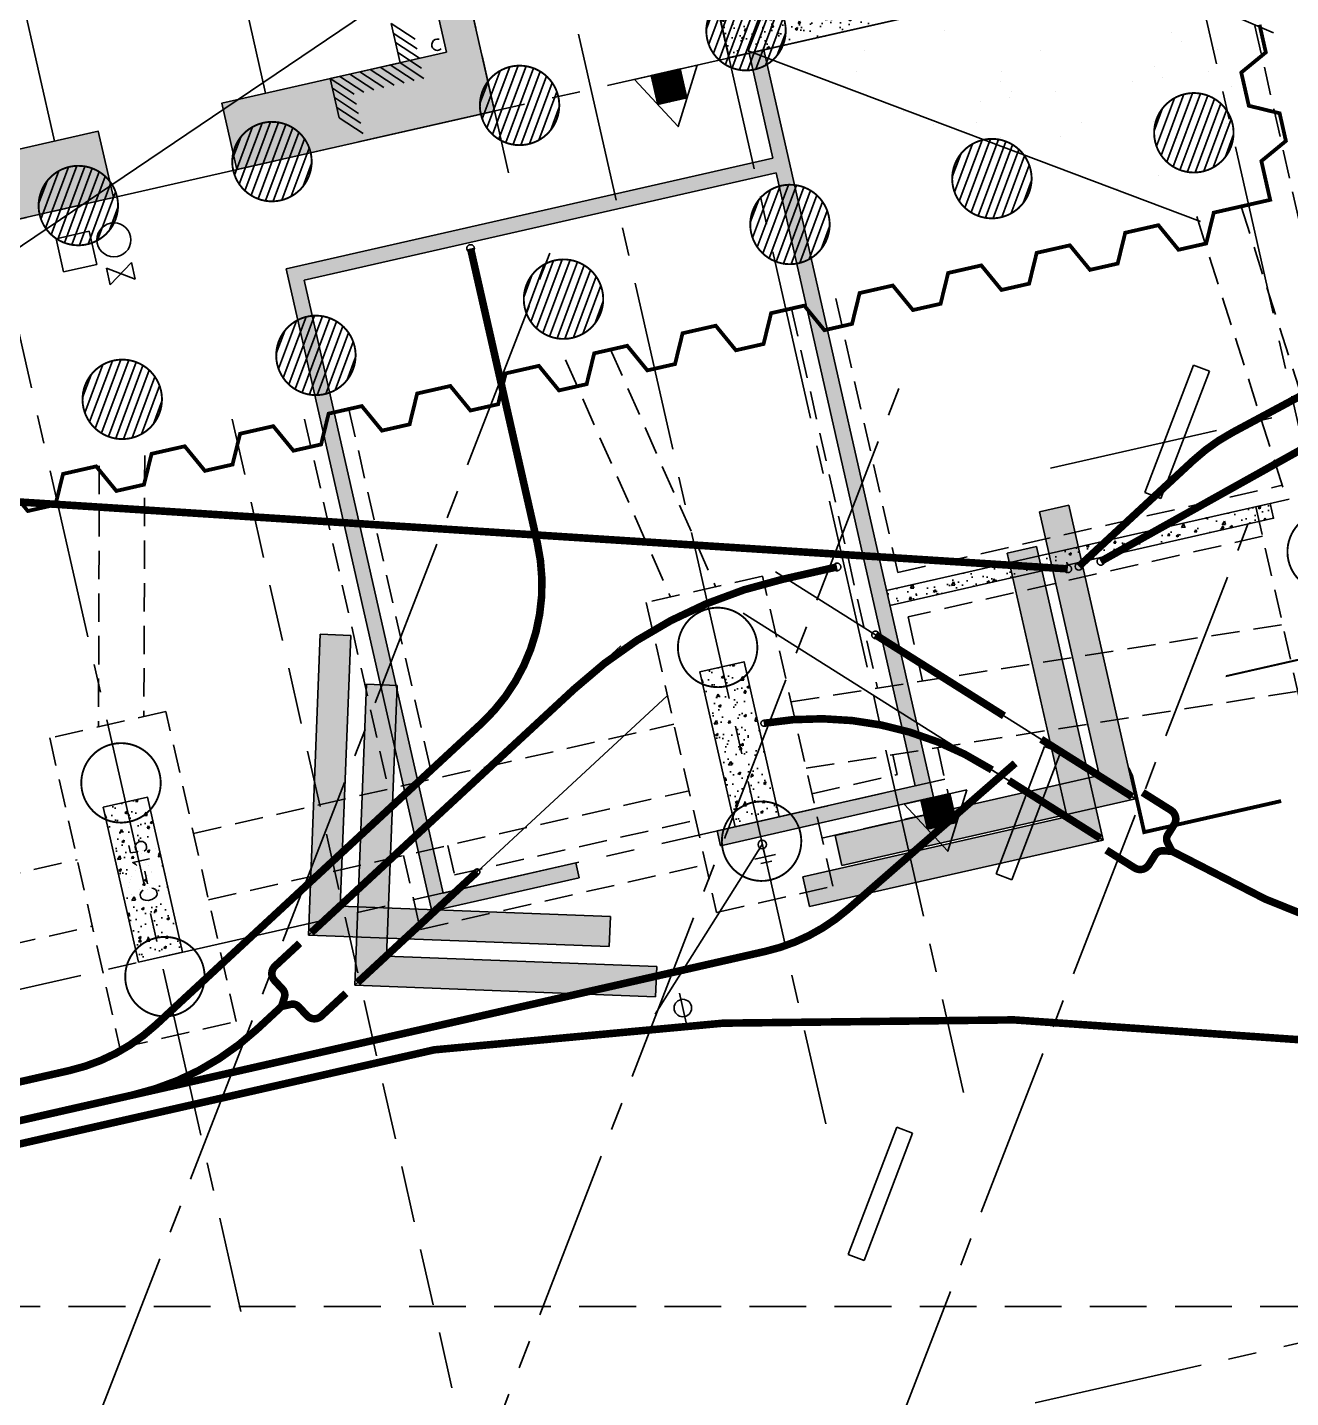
# Model space of a CAD drawing. Header units: feet. Extents: x 308 to 1449, y -4548 to -3843.
# Drawn here: x 957.8 to 1013.4, y -4249.3 to -4189 of the extents above; entities that cross this region are included whole.
import ezdxf

# ---------------------------------------------------------------- set-up
doc = ezdxf.new("R2010")
doc.units = ezdxf.units.FT
doc.header["$LTSCALE"] = 10
doc.header["$MEASUREMENT"] = 0
for name, pattern in [('CENTER2', [1.125, 0.75, -0.125, 0.125, -0.125]), ('HIDDEN', [0.375, 0.25, -0.125]), ('HIDDEN2', [0.1875, 0.125, -0.0625]), ('PHANTOM2', [1.25, 0.625, -0.125, 0.125, -0.125, 0.125, -0.125])]:
    doc.linetypes.add(name, pattern=pattern)
doc.layers.get('0').update_dxf_attribs({"linetype": 'CONTINUOUS'})
for name, color, linetype in [('1-ELEC-UG', 162, 'PHANTOM2'), ('1-TELC-UG', 92, 'PHANTOM2'), ('2B', 4, 'CONTINUOUS'), ('caisson', 1, 'HIDDEN2'), ('CMU', 20, 'CONTINUOUS'), ('conc. wall', 7, 'CONTINUOUS'), ('GRID', 30, 'CENTER2'), ('HATCH', 8, 'CONTINUOUS'), ('Mat Footing Dewatering Pump', 80, 'CONTINUOUS'), ('MISC', 7, 'CONTINUOUS'), ('p-strm-pip', 4, 'CONTINUOUS'), ('p-strm-symb', 6, 'CONTINUOUS'), ('tower crane', 210, 'CONTINUOUS'), ('tower-ftg', 4, 'HIDDEN2'), ('X-GRID$0$ST-CORE-3', 1, 'CONTINUOUS')]:
    doc.layers.add(name, color=color, linetype=linetype)
doc.layers.add('1-EM-UG', color=240, linetype='PHANTOM2', lineweight=40)
doc.styles.add('ARIAL', font='arial.ttf')
doc.styles.get("Standard").update_dxf_attribs({"font": 'ROMANS.SHX'})
doc.dimstyles.new('060 HR', dxfattribs={"dimscale": 150, "dimtxt": 0.125, "dimasz": 0.125, "dimexe": 0.18, "dimexo": 0.0625, "dimgap": 0.09, "dimtad": 0, "dimtoh": 1, "dimzin": 0, "dimdsep": 46, "dimlunit": 4, "dimtxsty": 'ARIAL', "dimblk": 'ARCHTICK', "dimcen": 0.09, "dimadec": 0, "dimazin": 0, "dimtfac": 1, "dimtofl": 0, "dimtmove": 0, "dimatfit": 3, "dimldrblk": 'JR-ARCH-ARW', "dimfxl": 1, "dimtolj": 1, "dimtzin": 0, "dimlwd": -1, "dimarcsym": 0})
pattern_1 = [(62.7839, (881.7496, -4336.5271), (1.188943, 0.1625244), [0.125, -1.375]), (7.7839, (881.7496, -4336.5271), (-0.502921, 1.171407), [0.1, -1.1]), (113.2353, (881.8486, -4336.5135), (0.686023, 1.333931), [0.1062337, -1.16857]), (58.9681, (881.6758, -4336.202), (1.795685, 0.124562), [0.1875, -2.0625]), (109.4195, (881.8254, -4336.1916), (1.159911, 1.92798), [0.15935, -1.752855]), (3.9681, (881.6758, -4336.202), (1.15991, 1.92798), [0.15, -1.65]), (33.7839, (881.8568, -4336.2464), (1.1186665, -0.434264), [0.125, -1.375]), (338.7839, (881.8568, -4336.2464), (0.128045, 1.268357), [0.1, -1.1]), (84.2353, (881.95, -4336.2826), (1.246712, 0.834092), [0.1062337, -1.16857]), (50.28389, (881.74955, -4336.5271), (-0.103004, 0.5455544), [0, -1.0866667, 0, -1.1166667, 0, -1.1041667]), (20.2839, (881.74955, -4336.5271), (0.2821255, 0.7380757), [0, -0.6366667, 0, -1.0616667, 0, -0.4208333]), (340.2839, (881.3871, -4336.60933), (0.87596775, 0.160209), [0, -0.4166667, 0, -1.3, 0, -1.725]), (330.2839, (881.2246, -4336.6462), (0.9109654, 0.3777794), [0, -0.5416667, 0, -0.8633333, 0, -1.225])]

# ---------------------------------------------------------------- blocks, each defined once
blk = doc.blocks.new('_ArchTick')
at = {"color": 0, "linetype": 'ByBlock', "const_width": 0.15}
blk.add_lwpolyline([(-0.5, -0.5), (0.5, 0.5)], dxfattribs=at)
blk = doc.blocks.new('JR-ARCH-ARW')
at = {"linetype": 'ByBlock', "lineweight": -2}
h = blk.add_hatch(color=0, dxfattribs=at)
h.paths.add_polyline_path([(-0.5, 0.5), (-0.55, 0.45), (-0.1, 0), (0, 0)])
h.paths.add_polyline_path([(0, 0), (-0.1013, 0), (-0.5507, -0.4493), (-0.5, -0.5)])
at = {"color": 0, "linetype": 'ByBlock', "lineweight": -2}
for p, q in [((-0.5, 0.5), (-0.55, 0.45)), ((-0.5, 0.5), (0, 0)), ((-0.55, 0.45), (-0.1, 0)), ((0, 0), (-1, 0)), ((-0.1007, 0.0007), (-0.5507, -0.4493)), ((0, 0), (-0.5, -0.5)), ((-0.5, -0.5), (-0.5507, -0.4493))]:
    blk.add_line(p, q, dxfattribs=at)
blk = doc.blocks.new('p52')
at = {"layer": '2B'}
for p, q in [((0, -0.7), (0, 0.7)), ((0.371, -0.38), (0.371, 0.38))]:
    blk.add_line(p, q, dxfattribs=at)
blk = doc.blocks.new('p51')
blk.add_line((0, -1), (0, 1))
blk.add_circle((0, 0), 0.576)
blk = doc.blocks.new('A$C5F951A37')
at = {"layer": 'X-GRID$0$ST-CORE-3'}
blk.add_lwpolyline([(173.024, 88.992), (165.907, 84.194), (172.615, 74.243), (184.776, 82.441), (183.658, 84.1), (173.155, 77.02), (168.683, 83.653), (182.158, 92.736), (187.748, 84.444)], dxfattribs=at)
blk = doc.blocks.new('A$C54E400CE')
at = {"linetype": 'HIDDEN', "rotation": 338.8}
blk.add_blockref('A$C5F951A37', (51.026, 331.392), dxfattribs=at)

msp = doc.modelspace()

# ---------------------------------------------------------------- hatches: boundary and pattern name
h = msp.add_hatch()
h.set_pattern_fill('ANSI31', color=256, scale=0.283465, angle=-167.22, style=0)
h.set_pattern_definition([(237.78, (1000.6052, -4113.402126), (0.029976629, -0.018891907), [])])
h.paths.add_polyline_path([(986.827, -4192.086), (986.537, -4190.807), (985.258, -4191.097), (985.548, -4192.376)])
h = msp.add_hatch()
h.set_pattern_fill('ANSI31', color=256, scale=0.283465, angle=-167.22, style=0)
h.set_pattern_definition([(237.78, (1012.490426, -4145.31352), (0.029976629, -0.018891907), [])])
h.paths.add_polyline_path([(998.712, -4223.997), (998.422, -4222.718), (997.143, -4223.008), (997.433, -4224.288)])
at = {"layer": 'conc. wall'}
h = msp.add_hatch(dxfattribs=at)
h.set_pattern_fill('AR-CONC', color=256, scale=0.166667, angle=12.78389, style=0)
h.set_pattern_definition(pattern_1)
h.paths.add_polyline_path([(971.15, -4160.886), (970.5, -4161.033), (972.031, -4167.778), (964.29, -4169.535), (964.954, -4172.46), (971.882, -4170.888), (972.619, -4174.139), (974.082, -4173.807)])
h.paths.add_polyline_path([(964.29, -4169.535), (961.324, -4170.208), (961.987, -4173.133), (964.954, -4172.46)])
h.paths.add_polyline_path([(974.857, -4177.22), (973.394, -4177.552), (975.109, -4185.11), (976.571, -4184.778)])
h.paths.add_polyline_path([(976.571, -4184.778), (975.109, -4185.11), (976.233, -4190.068), (969.305, -4191.64), (969.527, -4192.615), (977.918, -4190.711)])
h.paths.add_polyline_path([(977.918, -4190.711), (969.527, -4192.615), (969.969, -4194.565), (978.36, -4192.661)])
h.paths.add_polyline_path([(969.527, -4192.615), (966.56, -4193.288), (967.003, -4195.238), (969.969, -4194.565)])
h.paths.add_polyline_path([(969.305, -4191.64), (966.339, -4192.313), (966.56, -4193.288), (969.527, -4192.615)])
h.paths.add_polyline_path([(960.894, -4193.548), (957.928, -4194.221), (958.149, -4195.196), (961.115, -4194.523)])
h.paths.add_polyline_path([(961.115, -4194.523), (958.149, -4195.196), (958.592, -4197.147), (961.558, -4196.474)])
h.paths.add_polyline_path([(958.149, -4195.196), (955.874, -4195.713), (956.316, -4197.663), (958.592, -4197.147)])
h.paths.add_polyline_path([(957.928, -4194.221), (955.652, -4194.737), (955.874, -4195.713), (958.149, -4195.196)])
h.paths.add_polyline_path([(955.874, -4195.713), (949.758, -4197.1), (950.201, -4199.051), (956.316, -4197.663)])
h.paths.add_polyline_path([(946.648, -4176.614), (951.301, -4175.558), (950.637, -4172.633), (944.521, -4174.02), (948.412, -4191.168), (949.875, -4190.836)])
h.paths.add_polyline_path([(949.875, -4190.836), (948.412, -4191.168), (949.758, -4197.1), (955.874, -4195.713), (955.652, -4194.737), (951, -4195.793)])
h.paths.add_polyline_path([(952.912, -4172.116), (950.637, -4172.633), (951.301, -4175.558), (953.576, -4175.042)])
h.paths.add_polyline_path([(955.879, -4171.443), (952.912, -4172.116), (953.576, -4175.042), (956.542, -4174.369)])
h.paths.add_polyline_path([(970.745, -4159.098), (970.094, -4159.245), (970.5, -4161.033), (971.15, -4160.886)])
h.paths.add_polyline_path([(970.044, -4156.01), (968.581, -4156.342), (968.876, -4157.642), (969.689, -4157.457), (970.094, -4159.245), (970.745, -4159.098)])
h.paths.add_polyline_path([(969.896, -4155.36), (968.433, -4155.691), (968.581, -4156.342), (970.044, -4156.01)])
h.paths.add_polyline_path([(970.131, -4157.146), (969.758, -4155.503), (968.624, -4155.761), (968.996, -4157.403)], flags=9)
h = msp.add_hatch(dxfattribs=at)
h.set_pattern_fill('AR-CONC', color=256, scale=0.166667, angle=12.78389, style=0)
h.set_pattern_definition([(62.7839, (950.2988, -4320.9733), (1.188943, 0.1625244), [0.125, -1.375]), (7.7839, (950.2988, -4320.9733), (-0.502921, 1.171407), [0.1, -1.1]), (113.2353, (950.3979, -4320.9598), (0.686023, 1.333931), [0.106234, -1.16857]), (58.9681, (950.225, -4320.6483), (1.795685, 0.124562), [0.1875, -2.0625]), (109.4195, (950.3747, -4320.6379), (1.159911, 1.92798), [0.15935, -1.752855]), (3.9681, (950.225, -4320.6483), (1.15991, 1.92798), [0.15, -1.65]), (33.7839, (950.406, -4320.6927), (1.1186665, -0.434264), [0.125, -1.375]), (338.7839, (950.406, -4320.6927), (0.128045, 1.268357), [0.1, -1.1]), (84.2353, (950.4992, -4320.7289), (1.246712, 0.834092), [0.106234, -1.16857]), (50.2839, (950.2988, -4320.97335), (-0.103004, 0.5455544), [0, -1.0866667, 0, -1.1166667, 0, -1.1041667]), (20.2839, (950.2988, -4320.97335), (0.2821255, 0.7380757), [0, -0.6366667, 0, -1.0616667, 0, -0.4208333]), (340.2839, (949.93635, -4321.0556), (0.8759678, 0.160209), [0, -0.4166667, 0, -1.3, 0, -1.725]), (330.2839, (949.7738, -4321.0925), (0.9109654, 0.3777794), [0, -0.5416667, 0, -0.8633333, 0, -1.225])])
h.paths.add_polyline_path([(1006.64, -4177.956), (1004.69, -4178.398), (1005.225, -4180.755), (1007.175, -4180.313)])
h.paths.add_polyline_path([(1006.235, -4176.168), (1004.284, -4176.61), (1004.69, -4178.398), (1006.64, -4177.956)])
h.paths.add_polyline_path([(1005.774, -4174.136), (1000.552, -4175.321), (1000.995, -4177.271), (1004.266, -4176.529), (1004.284, -4176.61), (1006.235, -4176.168)])
h.paths.add_polyline_path([(1000.552, -4175.321), (996.428, -4176.257), (996.871, -4178.207), (1000.995, -4177.271)])
h.paths.add_polyline_path([(996.428, -4176.257), (986.026, -4178.617), (986.487, -4180.649), (988.437, -4180.206), (988.419, -4180.125), (996.871, -4178.207)])
h.paths.add_polyline_path([(988.437, -4180.206), (986.487, -4180.649), (986.892, -4182.437), (988.843, -4181.994)])
h.paths.add_polyline_path([(988.843, -4181.994), (986.892, -4182.437), (988.238, -4188.369), (990.189, -4187.927)])
h.paths.add_polyline_path([(998.641, -4186.009), (990.189, -4187.927), (988.238, -4188.369), (988.681, -4190.32), (999.083, -4187.959)])
h.paths.add_polyline_path([(1002.765, -4185.073), (998.641, -4186.009), (999.083, -4187.959), (1003.208, -4187.023)])
h.paths.add_polyline_path([(1007.987, -4183.888), (1002.765, -4185.073), (1003.208, -4187.023), (1008.429, -4185.839)])
h = msp.add_hatch(dxfattribs=at)
h.set_pattern_fill('AR-CONC', color=256, scale=0.166667, angle=12.78389, style=0)
h.set_pattern_definition(pattern_1)
h.paths.add_polyline_path([(990.225, -4189.969), (989.575, -4190.117), (990.624, -4194.739), (989.73, -4194.942), (989.877, -4195.592), (990.771, -4195.389), (992.322, -4202.226), (992.973, -4202.078)])
h.paths.add_polyline_path([(983.655, -4196.32), (983.803, -4196.97), (989.877, -4195.592), (989.73, -4194.942)])
h.paths.add_polyline_path([(983.803, -4196.97), (983.655, -4196.32), (979.409, -4197.283), (979.556, -4197.934)])
h.paths.add_polyline_path([(979.556, -4197.934), (979.409, -4197.283), (971.018, -4199.187), (971.165, -4199.837)])
h.paths.add_polyline_path([(969.967, -4200.109), (971.165, -4199.837), (971.018, -4199.187), (969.169, -4199.607), (970.868, -4207.094), (971.518, -4206.946)])
h.paths.add_polyline_path([(971.518, -4206.946), (970.868, -4207.094), (972.712, -4215.22), (973.362, -4215.073)])
h.paths.add_polyline_path([(975.072, -4225.623), (975.722, -4225.475), (973.362, -4215.073), (972.712, -4215.22)])
h.paths.add_polyline_path([(975.722, -4225.475), (975.072, -4225.623), (975.441, -4227.248), (976.091, -4227.1)])
h.paths.add_polyline_path([(976.091, -4227.1), (975.441, -4227.248), (975.588, -4227.898), (977.437, -4227.479), (977.29, -4226.828)])
h.paths.add_polyline_path([(977.29, -4226.828), (977.437, -4227.479), (982.09, -4226.423), (981.942, -4225.773)])
h.paths.add_polyline_path([(988.159, -4224.362), (988.307, -4225.012), (990.074, -4224.611), (989.927, -4223.961)])
h.paths.add_polyline_path([(989.927, -4223.961), (990.074, -4224.611), (996.149, -4223.233), (996.002, -4222.583)])
h.paths.add_polyline_path([(996.002, -4222.583), (996.149, -4223.233), (997.693, -4222.883), (997.546, -4222.232)])
h.paths.add_polyline_path([(996.895, -4222.38), (997.546, -4222.232), (997.177, -4220.607), (996.527, -4220.755)])
h.paths.add_polyline_path([(996.527, -4220.755), (997.177, -4220.607), (994.817, -4210.205), (994.166, -4210.352)])
h.paths.add_polyline_path([(994.166, -4210.352), (994.817, -4210.205), (992.973, -4202.078), (992.322, -4202.226)])
h = msp.add_hatch(dxfattribs=at)
h.set_pattern_fill('AR-CONC', color=256, scale=0.166667, angle=12.78389, style=0)
h.set_pattern_definition(pattern_1)
h.paths.add_polyline_path([(1003.577, -4212.661), (1003.43, -4212.01), (995.628, -4213.781), (995.775, -4214.431)])
h.paths.add_polyline_path([(1003.43, -4212.01), (1003.577, -4212.661), (1012.679, -4210.595), (1012.532, -4209.945)])
h = msp.add_hatch(dxfattribs=at)
h.set_pattern_fill('AR-CONC', color=256, scale=0.166667, angle=12.78389, style=0)
h.set_pattern_definition([(62.7839, (929.6975, -4325.6478), (1.188943, 0.162524), [0.125, -1.375]), (7.7839, (929.6975, -4325.6478), (-0.502921, 1.171407), [0.1, -1.1]), (113.2353, (929.7965, -4325.6342), (0.686023, 1.333931), [0.106234, -1.16857]), (58.9681, (929.6237, -4325.3227), (1.795685, 0.124562), [0.1875, -2.0625]), (109.4195, (929.7733, -4325.3123), (1.15991, 1.92798), [0.15935, -1.752855]), (3.9681, (929.6237, -4325.3227), (1.15991, 1.92798), [0.15, -1.65]), (33.7839, (929.8047, -4325.3671), (1.1186665, -0.434264), [0.125, -1.375]), (338.7839, (929.8047, -4325.3671), (0.128045, 1.268357), [0.1, -1.1]), (84.2353, (929.8979, -4325.4033), (1.246712, 0.834092), [0.106234, -1.16857]), (50.2839, (929.69746, -4325.64777), (-0.103004, 0.5455544), [0, -1.0866667, 0, -1.1166667, 0, -1.1041667]), (20.2839, (929.69746, -4325.64777), (0.2821255, 0.7380757), [0, -0.6366667, 0, -1.0616667, 0, -0.4208333]), (340.2839, (929.335, -4325.73), (0.8759678, 0.160209), [0, -0.4166667, 0, -1.3, 0, -1.725]), (330.2839, (929.1725, -4325.7669), (0.9109654, 0.3777794), [0, -0.5416667, 0, -0.8633333, 0, -1.225])])
h.paths.add_polyline_path([(988.378, -4217.135), (987.403, -4217.356), (988.583, -4222.557), (989.558, -4222.336)])
h.paths.add_polyline_path([(989.558, -4222.336), (990.533, -4222.115), (989.353, -4216.913), (988.378, -4217.135)])
h.paths.add_polyline_path([(989.927, -4223.961), (990.902, -4223.74), (990.533, -4222.115), (989.558, -4222.336)])
h.paths.add_polyline_path([(989.558, -4222.336), (988.583, -4222.557), (988.952, -4224.182), (989.927, -4223.961)])
h = msp.add_hatch(dxfattribs=at)
h.set_pattern_fill('AR-CONC', color=256, scale=0.166667, angle=12.78389, style=0)
h.set_pattern_definition([(62.7839, (903.4074, -4331.613), (1.188943, 0.162524), [0.125, -1.375]), (7.7839, (903.4074, -4331.613), (-0.502921, 1.171407), [0.1, -1.1]), (113.2353, (903.5065, -4331.5994), (0.686023, 1.333931), [0.106234, -1.16857]), (58.9681, (903.3336, -4331.2879), (1.795685, 0.124562), [0.1875, -2.0625]), (109.4195, (903.4833, -4331.2775), (1.15991, 1.92798), [0.15935, -1.752855]), (3.9681, (903.3336, -4331.2879), (1.15991, 1.92798), [0.15, -1.65]), (33.7839, (903.5146, -4331.3323), (1.1186665, -0.434264), [0.125, -1.375]), (338.7839, (903.5146, -4331.3323), (0.128045, 1.268357), [0.1, -1.1]), (84.2353, (903.6078, -4331.3685), (1.246712, 0.834092), [0.106234, -1.16857]), (50.2839, (903.40738, -4331.61295), (-0.103004, 0.5455544), [0, -1.0866667, 0, -1.1166667, 0, -1.1041667]), (20.2839, (903.4074, -4331.61295), (0.2821255, 0.7380757), [0, -0.6366667, 0, -1.0616667, 0, -0.4208333]), (340.2839, (903.0449, -4331.6952), (0.8759678, 0.160209), [0, -0.4166667, 0, -1.3, 0, -1.725]), (330.2839, (902.8824, -4331.7321), (0.9109654, 0.3777794), [0, -0.5416667, 0, -0.8633333, 0, -1.225])])
h.paths.add_polyline_path([(962.088, -4223.1), (961.113, -4223.321), (962.293, -4228.522), (963.268, -4228.301)])
h.paths.add_polyline_path([(963.268, -4228.301), (964.243, -4228.08), (963.063, -4222.879), (962.088, -4223.1)])
h.paths.add_polyline_path([(963.637, -4229.926), (964.612, -4229.705), (964.243, -4228.08), (963.268, -4228.301)])
h.paths.add_polyline_path([(963.268, -4228.301), (962.293, -4228.522), (962.661, -4230.148), (963.637, -4229.926)])

# ---------------------------------------------------------------- linework, layer by layer
for p, q in [((960.497, -4197.951), (959.034, -4198.283)), ((959.034, -4198.283), (959.366, -4199.745)), ((960.829, -4199.414), (960.497, -4197.951)), ((959.366, -4199.745), (960.829, -4199.414)), ((961.425, -4200.314), (962.357, -4199.334)), ((962.523, -4200.066), (962.357, -4199.334)), ((962.523, -4200.066), (961.26, -4199.583)), ((961.425, -4200.314), (961.26, -4199.583))]:
    msp.add_line(p, q)
at = {"linetype": 'HIDDEN'}
msp.add_line((888.339, -4245.302), (1038.435, -4245.302), dxfattribs=at)
for points in [[(987.28, -4190.638), (984.515, -4191.265), (986.44, -4193.346)], [(986.827, -4192.086), (986.537, -4190.807), (985.258, -4191.097), (985.548, -4192.376)], [(999.165, -4222.55), (996.4, -4223.177), (998.326, -4225.257)], [(998.712, -4223.997), (998.422, -4222.718), (997.143, -4223.008), (997.433, -4224.288)]]:
    msp.add_lwpolyline(points, close=True)
msp.add_circle((961.583, -4198.334), 0.75)
at = {"linetype": 'Continuous'}
msp.add_arc((975.836, -4189.742), 0.25, 72.76921, 312.79079, dxfattribs=at)
at = {"layer": '1-ELEC-UG', "const_width": 0.333}
for points in [[(1004.101, -4212.713), (1009.143, -4208.047, -0.063777), (1010.867, -4206.818), (1017.929, -4203.033, 0.180963), (1036.428, -4182.279), (1042.306, -4167.122)], [(993.445, -4212.738), (991.029, -4213.286, 0.131652), (981.869, -4218.112)], [(990.217, -4219.623, -0.18579), (1000.198, -4221.631), (1000.271, -4221.677)], [(962.386, -4235.997), (990.282, -4229.668, 0.124209), (993.916, -4227.82), (1001.295, -4221.382)], [(1008.206, -4225.256, 0.183998), (1043.911, -4230.854)], [(971.808, -4231.512), (970.725, -4232.513, -0.414214), (970.083, -4232.489), (969.729, -4232.107, 0.267949), (969.382, -4231.999), (968.972, -4232.092), (969.097, -4231.691, 0.267949), (969.016, -4231.336), (968.663, -4230.954, -0.414214), (968.687, -4230.312), (969.77, -4229.31)], [(968.972, -4232.092), (967.881, -4233.102, -0.131652), (962.386, -4235.997), (909.426, -4248.014, 0.249402), (900.894, -4255.377), (899.722, -4258.397)]]:
    msp.add_lwpolyline(points, format="xyb", dxfattribs=at)
for points in [[(995.14, -4215.728), (1000.803, -4219.296)], [(981.869, -4218.112), (970.273, -4228.844)], [(1002.441, -4220.328), (1006.448, -4222.853)], [(1001.014, -4222.145), (1005.047, -4224.686)], [(977.587, -4226.163), (972.315, -4231.042)]]:
    msp.add_lwpolyline(points, dxfattribs=at)
at = {"layer": '1-ELEC-UG', "linetype": 'Continuous', "const_width": 0.333}
msp.add_lwpolyline([(1006.912, -4222.668), (1008.16, -4223.454, -0.414214), (1008.302, -4224.081), (1008.025, -4224.521, 0.267949), (1008.011, -4224.885), (1008.206, -4225.256), (1007.787, -4225.24, 0.267949), (1007.465, -4225.409), (1007.188, -4225.85, -0.414214), (1006.561, -4225.992), (1005.313, -4225.206)], format="xyb", dxfattribs=at)
at = {"layer": '1-ELEC-UG'}
for centre, radius in [((977.298, -4198.713), 0.167), ((993.445, -4212.738), 0.167), ((995.14, -4215.728), 0.167), ((990.217, -4219.623), 0.125), ((977.587, -4226.163), 0.125)]:
    msp.add_circle(centre, radius, dxfattribs=at)
at = {"layer": '1-ELEC-UG', "linetype": 'Continuous'}
msp.add_circle((1004.101, -4212.713), 0.167, dxfattribs=at)
msp.add_circle((1004.101, -4212.713), 0.167, dxfattribs=at)
at = {"layer": '1-EM-UG', "const_width": 0.333, "flags": 128}
for points in [[(977.298, -4198.713), (980.238, -4211.673, -0.267949), (977.772, -4219.633), (963.43, -4232.906, -0.131652), (959.614, -4234.917), (902.958, -4247.772, 0.249402), (897.033, -4252.885), (895.837, -4255.967)], [(1044.426, -4232.073, -0.075225), (1014.009, -4233.57, 0.060559), (975.678, -4234.004, 0.087172)], [(975.71, -4233.999), (912.684, -4248.3, 0.249402), (904.152, -4255.663), (902.651, -4259.533)]]:
    msp.add_lwpolyline(points, format="xyb", dxfattribs=at)
at = {"layer": '1-TELC-UG', "const_width": 0.333}
msp.add_lwpolyline([(1005.061, -4212.495), (1018.867, -4204.799, 0.180918), (1038.293, -4183.002), (1043.977, -4168.344)], format="xyb", dxfattribs=at)
msp.add_lwpolyline([(940.656, -4208.809), (1003.614, -4212.823)], dxfattribs=at)
at = {"layer": '1-TELC-UG'}
for centre in [(1003.614, -4212.823), (1005.07, -4212.493)]:
    msp.add_circle(centre, 0.167, dxfattribs=at)
at = {"layer": 'caisson', "linetype": 'Continuous'}
for p, q in [((987.996, -4190.119), (989, -4187.428)), ((988.245, -4190.406), (989.376, -4187.374)), ((988.511, -4190.646), (989.723, -4187.397)), ((988.823, -4190.763), (990.047, -4187.483)), ((987.687, -4189.04), (988.06, -4188.041)), ((987.79, -4189.719), (988.582, -4187.595)), ((989.136, -4190.879), (990.348, -4187.63)), ((989.494, -4190.872), (990.625, -4187.84)), ((989.87, -4190.818), (990.874, -4188.127)), ((990.288, -4190.651), (991.08, -4188.527)), ((990.81, -4190.205), (991.183, -4189.206)), ((977.812, -4193.008), (978.604, -4190.884)), ((978.018, -4193.408), (979.022, -4190.717)), ((978.267, -4193.695), (979.398, -4190.663)), ((978.533, -4193.936), (979.745, -4190.686)), ((978.846, -4194.052), (980.069, -4190.773)), ((979.158, -4194.169), (980.37, -4190.919)), ((977.709, -4192.33), (978.082, -4191.33)), ((979.516, -4194.161), (980.647, -4191.129)), ((979.892, -4194.107), (980.896, -4191.416)), ((980.31, -4193.94), (981.103, -4191.816)), ((1007.523, -4194.214), (1008.316, -4192.09)), ((1007.73, -4194.614), (1008.734, -4191.923)), ((1007.979, -4194.901), (1009.11, -4191.869)), ((1008.245, -4195.141), (1009.457, -4191.892)), ((1008.557, -4195.258), (1009.78, -4191.978)), ((1008.869, -4195.374), (1010.081, -4192.125)), ((980.832, -4193.495), (981.205, -4192.495)), ((1007.421, -4193.535), (1007.794, -4192.535)), ((1009.228, -4195.367), (1010.359, -4192.335)), ((1009.604, -4195.313), (1010.608, -4192.622)), ((966.902, -4195.484), (967.694, -4193.36)), ((967.108, -4195.884), (968.112, -4193.193)), ((967.357, -4196.171), (968.488, -4193.139)), ((967.623, -4196.411), (968.835, -4193.162)), ((967.935, -4196.528), (969.159, -4193.248)), ((968.248, -4196.644), (969.46, -4193.395)), ((1010.022, -4195.146), (1010.814, -4193.022)), ((966.799, -4194.805), (967.172, -4193.805)), ((968.606, -4196.637), (969.737, -4193.605)), ((968.982, -4196.583), (969.986, -4193.892)), ((998.625, -4196.233), (999.417, -4194.109)), ((998.831, -4196.633), (999.835, -4193.942)), ((999.08, -4196.92), (1000.211, -4193.888)), ((999.346, -4197.16), (1000.558, -4193.911)), ((999.658, -4197.277), (1000.882, -4193.997)), ((1010.544, -4194.7), (1010.917, -4193.7)), ((969.4, -4196.416), (970.192, -4194.292)), ((998.522, -4195.554), (998.895, -4194.555)), ((999.971, -4197.393), (1001.183, -4194.144)), ((1000.329, -4197.386), (1001.46, -4194.354)), ((1000.705, -4197.332), (1001.709, -4194.641)), ((958.368, -4197.42), (959.161, -4195.296)), ((958.575, -4197.82), (959.579, -4195.129)), ((958.824, -4198.107), (959.955, -4195.075)), ((959.09, -4198.347), (960.302, -4195.098)), ((959.402, -4198.464), (960.626, -4195.184)), ((959.715, -4198.58), (960.927, -4195.331)), ((969.922, -4195.97), (970.295, -4194.97)), ((1001.123, -4197.165), (1001.915, -4195.041)), ((958.266, -4196.742), (958.639, -4195.742)), ((960.073, -4198.573), (961.204, -4195.541)), ((960.449, -4198.519), (961.453, -4195.828)), ((990.181, -4198.939), (991.312, -4195.907)), ((990.447, -4199.179), (991.659, -4195.93)), ((1001.645, -4196.719), (1002.018, -4195.72)), ((960.867, -4198.352), (961.659, -4196.228)), ((989.726, -4198.252), (990.518, -4196.128)), ((989.932, -4198.652), (990.936, -4195.961)), ((990.759, -4199.296), (991.983, -4196.017)), ((991.072, -4199.412), (992.284, -4196.163)), ((991.43, -4199.405), (992.561, -4196.373)), ((961.389, -4197.907), (961.762, -4196.907)), ((989.623, -4197.574), (989.996, -4196.574)), ((991.806, -4199.351), (992.81, -4196.66)), ((992.224, -4199.184), (993.017, -4197.06)), ((992.746, -4198.739), (993.119, -4197.739)), ((979.748, -4201.541), (980.54, -4199.418)), ((979.954, -4201.942), (980.958, -4199.25)), ((980.203, -4202.229), (981.334, -4199.197)), ((980.469, -4202.469), (981.681, -4199.219)), ((980.782, -4202.585), (982.005, -4199.306)), ((981.094, -4202.702), (982.306, -4199.452)), ((979.645, -4200.863), (980.018, -4199.863)), ((981.452, -4202.695), (982.583, -4199.663)), ((981.828, -4202.641), (982.832, -4199.949)), ((982.246, -4202.474), (983.039, -4200.35)), ((982.768, -4202.028), (983.141, -4201.028)), ((968.838, -4204.017), (969.63, -4201.893)), ((969.044, -4204.417), (970.048, -4201.726)), ((969.293, -4204.704), (970.424, -4201.672)), ((969.559, -4204.944), (970.771, -4201.695)), ((969.871, -4205.061), (971.095, -4201.781)), ((970.184, -4205.177), (971.396, -4201.928)), ((968.735, -4203.338), (969.108, -4202.339)), ((970.542, -4205.17), (971.673, -4202.138)), ((970.918, -4205.116), (971.922, -4202.425)), ((971.336, -4204.949), (972.129, -4202.825)), ((960.511, -4206.353), (961.515, -4203.662)), ((960.76, -4206.64), (961.891, -4203.608)), ((961.026, -4206.88), (962.238, -4203.631)), ((961.338, -4206.997), (962.562, -4203.718)), ((971.858, -4204.503), (972.231, -4203.504)), ((960.202, -4205.275), (960.575, -4204.275)), ((960.305, -4205.953), (961.097, -4203.829)), ((961.651, -4207.113), (962.863, -4203.864)), ((962.009, -4207.106), (963.14, -4204.074)), ((962.385, -4207.052), (963.389, -4204.361)), ((962.803, -4206.885), (963.595, -4204.761)), ((963.325, -4206.44), (963.698, -4205.44))]:
    msp.add_line(p, q, dxfattribs=at)
at = {"layer": 'caisson', "const_width": 0.0833}
for points in [[(987.728, -4189.51, -1), (991.142, -4188.736, -1)], [(977.751, -4192.8, 1), (981.164, -4192.025, 1)], [(1010.875, -4193.231, 1), (1007.462, -4194.005, 1)], [(966.84, -4195.275, 1), (970.254, -4194.501, 1)], [(1001.977, -4195.25, 1), (998.563, -4196.024, 1)], [(958.307, -4197.211, 1), (961.721, -4196.437, 1)], [(993.078, -4197.269, 1), (989.665, -4198.043, 1)], [(979.687, -4201.333, 1), (983.1, -4200.558, 1)], [(968.777, -4203.808, 1), (972.19, -4203.034, 1)], [(960.243, -4205.744, 1), (963.657, -4204.97, 1)], [(1013.336, -4212.454, 1), (1016.749, -4211.68, 1)], [(986.478, -4216.669, 1), (989.891, -4215.894, 1)], [(960.188, -4222.634, 1), (963.601, -4221.859, 1)], [(988.414, -4225.202, 1), (991.827, -4224.427, 1)], [(962.124, -4231.167, 1), (965.537, -4230.392, 1)]]:
    msp.add_lwpolyline(points, format="xyb", close=True, dxfattribs=at)
at = {"layer": 'CMU'}
msp.add_line((1038.908, -4143.631), (888.339, -4245.302), dxfattribs=at)
at = {"layer": 'conc. wall'}
for p, q in [((968.269, -4191.875), (963.917, -4172.696)), ((958.964, -4193.986), (954.612, -4174.807)), ((989.575, -4190.117), (990.624, -4194.739)), ((990.225, -4189.969), (997.693, -4222.883)), ((969.169, -4199.607), (990.624, -4194.739)), ((969.967, -4200.109), (990.771, -4195.389)), ((990.771, -4195.389), (996.895, -4222.38)), ((969.169, -4199.607), (975.588, -4227.898)), ((969.967, -4200.109), (976.091, -4227.1)), ((988.159, -4224.362), (996.895, -4222.38)), ((997.546, -4222.232), (997.546, -4222.232)), ((988.307, -4225.012), (997.693, -4222.883)), ((988.159, -4224.362), (988.307, -4225.012)), ((976.091, -4227.1), (981.942, -4225.773)), ((981.942, -4225.773), (982.09, -4226.423)), ((975.588, -4227.898), (982.09, -4226.423))]:
    msp.add_line(p, q, dxfattribs=at)
for points in [[(956.542, -4174.369), (955.879, -4171.443), (944.521, -4174.02), (950.201, -4199.051), (961.558, -4196.474), (960.894, -4193.548), (951, -4195.793), (946.648, -4176.614)], [(1004.266, -4176.529), (988.419, -4180.125), (990.189, -4187.927), (1007.987, -4183.888), (1008.429, -4185.839), (988.681, -4190.32), (986.026, -4178.617), (1005.774, -4174.136), (1007.175, -4180.313), (1005.225, -4180.755)], [(988.952, -4224.182), (987.403, -4217.356), (989.353, -4216.913), (990.902, -4223.74)], [(962.661, -4230.148), (961.113, -4223.321), (963.063, -4222.879), (964.612, -4229.705)]]:
    msp.add_lwpolyline(points, close=True, dxfattribs=at)
for points in [[(974.857, -4177.22), (978.36, -4192.661), (967.003, -4195.238), (966.339, -4192.313), (976.233, -4190.068), (973.394, -4177.552)], [(995.628, -4213.781), (1012.532, -4209.945), (1012.679, -4210.595), (995.775, -4214.431)]]:
    msp.add_lwpolyline(points, dxfattribs=at)
at = {"layer": 'GRID'}
for p, q in [((991.083, -4106.473), (1020.914, -4237.945)), ((970.705, -4111.097), (999.02, -4235.887)), ((964.631, -4112.475), (992.945, -4237.265)), ((960.385, -4113.439), (978.976, -4195.376)), ((938.861, -4120.732), (967.175, -4245.522)), ((840.706, -4223.895), (1019.522, -4183.322)), ((1002.847, -4208.383), (1063.129, -4194.705)), ((863.256, -4501.921), (980.832, -4198.793)), ((1010.589, -4217.534), (1069.517, -4204.163)), ((878.64, -4507.888), (996.215, -4204.76)), ((1010.577, -4217.567), (1065.489, -4205.107)), ((894.023, -4513.855), (1011.599, -4210.727)), ((897.96, -4244.828), (998.196, -4222.085)), ((1064.339, -4235.447), (914.939, -4269.346))]:
    msp.add_line(p, q, dxfattribs=at)
at = {"layer": 'HATCH', "linetype": 'Continuous'}
for p, q in [((998.175, -4189.098), (998.175, -4189.098)), ((1008.179, -4189.183), (1008.179, -4189.183)), ((1008.639, -4189.606), (1008.639, -4189.606)), ((994.641, -4189.998), (994.641, -4189.998)), ((1002.427, -4189.983), (1002.427, -4189.983)), ((1010.212, -4189.969), (1010.212, -4189.969)), ((994.307, -4190.903), (994.307, -4190.903)), ((1000.703, -4190.934), (1000.703, -4190.934)), ((1007.455, -4190.691), (1007.455, -4190.691)), ((1009.812, -4190.924), (1009.812, -4190.924)), ((1000.663, -4191.378), (1000.663, -4191.378)), ((1006.478, -4191.363), (1006.478, -4191.363)), ((1007.779, -4191.192), (1007.779, -4191.192)), ((1010.814, -4191.599), (1010.814, -4191.599)), ((999.748, -4192.249), (999.748, -4192.249)), ((1001.05, -4192.078), (1001.05, -4192.078)), ((1001.124, -4191.8), (1001.124, -4191.8)), ((1003.082, -4191.81), (1003.082, -4191.81)), ((996.353, -4192.696), (996.353, -4192.696)), ((997.688, -4193.247), (997.688, -4193.247)), ((999.596, -4193.154), (999.596, -4193.154)), ((1004.232, -4193.164), (1004.232, -4193.164)), ((1007.382, -4193.14), (1007.382, -4193.14)), ((1010.627, -4193.195), (1010.627, -4193.195)), ((1000.65, -4193.826), (1000.65, -4193.826)), ((1003.299, -4193.793), (1003.299, -4193.793)), ((1008.436, -4193.812), (1008.436, -4193.812)), ((1007.612, -4195.508), (1007.612, -4195.508)), ((1005.787, -4196.073), (1005.787, -4196.073))]:
    msp.add_line(p, q, dxfattribs=at)
at = {"layer": 'Mat Footing Dewatering Pump', "linetype": 'HIDDEN'}
msp.add_line((966.795, -4206.225), (981.178, -4269.614), dxfattribs=at)
at = {"layer": 'MISC'}
for p, q in [((989.525, -4190.004, 7.202), (993.638, -4179.503, 7.313)), ((1008.814, -4187.559), (1012.683, -4189.212)), ((989.525, -4190.004, 7.202), (1009.457, -4197.519)), ((1009.152, -4203.853), (1007.014, -4209.459)), ((1007.715, -4209.727), (1009.853, -4204.121)), ((1009.853, -4204.121), (1009.152, -4203.853)), ((1007.014, -4209.459), (1007.715, -4209.727)), ((1002.592, -4220.641), (1000.454, -4226.247)), ((1003.293, -4220.908), (1002.592, -4220.641)), ((1001.155, -4226.514), (1003.293, -4220.908)), ((1000.454, -4226.247), (1001.155, -4226.514)), ((996.076, -4237.404), (993.938, -4243.01)), ((996.777, -4237.671), (996.076, -4237.404)), ((994.639, -4243.277), (996.777, -4237.671)), ((993.938, -4243.01), (994.639, -4243.277))]:
    msp.add_line(p, q, dxfattribs=at)
at = {"layer": 'p-strm-pip'}
for p, q in [((990.153, -4224.956), (985.439, -4232.437)), ((990.194, -4225.139), (990.277, -4225.504))]:
    msp.add_line(p, q, dxfattribs=at)
at = {"layer": 'p-strm-symb'}
msp.add_circle((990.153, -4224.956), 0.188, dxfattribs=at)
msp.add_circle((990.153, -4224.956), 0.188, dxfattribs=at)
at = {"layer": 'tower crane'}
msp.add_lwpolyline([(1006.332, -4221.557, 0, 0.667, 0), (1006.667, -4223.031, 0.167, 0.167, 0), (1006.981, -4224.416, 0.167, 0.167, 0), (1013.015, -4223.047, 0.167, 0.167, 0)], format="xyseb", dxfattribs=at)
at = {"layer": 'tower-ftg'}
for p, q in [((1016.285, -4208.41), (1011.177, -4185.899)), ((1011.251, -4196.863), (1015.222, -4209.335)), ((1009.294, -4197.307), (1013.265, -4209.779)), ((991.442, -4201.357), (995.235, -4218.075)), ((993.392, -4200.915), (996.131, -4212.983)), ((983.47, -4203.166), (988.095, -4213.61)), ((981.483, -4203.617), (986.107, -4214.061)), ((971.938, -4205.783), (975.635, -4222.077)), ((969.987, -4206.225), (973.684, -4222.519)), ((962.942, -4207.824), (962.904, -4219.326)), ((960.94, -4208.278), (960.902, -4219.78)), ((996.131, -4212.983), (1013.062, -4209.141)), ((1012.197, -4211.388), (996.573, -4214.933)), ((996.573, -4214.933), (997.215, -4217.764)), ((991.419, -4218.674), (1013.079, -4215.275)), ((992.084, -4221.606), (1013.744, -4218.208)), ((965.09, -4224.469), (986.26, -4219.666)), ((995.9, -4221.007), (996.098, -4221.877)), ((997.881, -4220.697), (998.491, -4223.385)), ((992.339, -4222.73), (996.098, -4221.877)), ((965.754, -4227.395), (986.924, -4222.592)), ((992.782, -4224.681), (998.491, -4223.385)), ((976.594, -4226.303), (987.219, -4223.892)), ((974.348, -4225.445), (975.086, -4228.696)), ((976.299, -4225.003), (976.594, -4226.303)), ((943.432, -4229.384), (959.97, -4225.631)), ((975.086, -4228.696), (987.662, -4225.842)), ((944.096, -4232.309), (960.634, -4228.557))]:
    msp.add_line(p, q, dxfattribs=at)
at = {"layer": 'tower-ftg', "linetype": 'Continuous'}
for p, q in [((974.189, -4190.531), (973.797, -4188.805)), ((973.797, -4188.805), (974.85, -4189.496)), ((973.895, -4189.236), (974.948, -4189.928)), ((973.988, -4189.646), (975.041, -4190.338)), ((974.086, -4190.078), (975.139, -4190.77)), ((971.115, -4191.229), (974.189, -4190.531)), ((971.978, -4191.033), (973.031, -4191.725)), ((972.42, -4190.933), (973.473, -4191.625)), ((972.873, -4190.83), (973.926, -4191.522)), ((973.315, -4190.73), (974.368, -4191.421)), ((973.758, -4190.629), (974.811, -4191.321)), ((974.189, -4190.531), (975.242, -4191.223)), ((971.506, -4192.956), (971.115, -4191.229)), ((971.115, -4191.229), (972.168, -4191.921)), ((971.213, -4191.661), (972.266, -4192.353)), ((971.535, -4191.134), (972.588, -4191.825)), ((971.306, -4192.071), (972.359, -4192.763)), ((971.404, -4192.503), (972.457, -4193.194)), ((971.506, -4192.956), (972.559, -4193.648))]:
    msp.add_line(p, q, dxfattribs=at)
at = {"layer": 'tower-ftg', "const_width": 0.167}
for points in [[(983.47, -4203.166), (984.202, -4203), (985.088, -4204.081), (986.307, -4203.804), (986.64, -4202.447), (987.371, -4202.281), (988.102, -4202.115), (988.989, -4203.196), (990.208, -4202.919), (990.541, -4201.562), (991.272, -4201.396), (992.003, -4201.23), (992.889, -4202.311), (994.108, -4202.034), (994.441, -4200.677), (995.173, -4200.511), (995.904, -4200.345), (996.79, -4201.425), (998.009, -4201.149), (998.342, -4199.792), (999.074, -4199.626), (999.805, -4199.46), (1000.691, -4200.54), (1001.91, -4200.264), (1002.243, -4198.906), (1002.974, -4198.741), (1003.706, -4198.575), (1004.592, -4199.655), (1005.811, -4199.379), (1006.144, -4198.021), (1006.875, -4197.855), (1007.607, -4197.689), (1008.493, -4198.77), (1009.712, -4198.494), (1010.045, -4197.136), (1012.531, -4196.572), (1012.144, -4194.866), (1013.224, -4193.979), (1012.948, -4192.76), (1011.59, -4192.428), (1011.424, -4191.696), (1011.258, -4190.965), (1012.339, -4190.079), (1012.063, -4188.86)], [(956.903, -4209.194), (957.789, -4210.275), (959.008, -4209.998), (959.341, -4208.641), (960.073, -4208.475), (960.804, -4208.309), (961.69, -4209.39), (962.909, -4209.113), (963.242, -4207.756), (963.973, -4207.59), (964.705, -4207.424), (965.591, -4208.505), (966.81, -4208.228), (967.143, -4206.871), (967.874, -4206.705), (968.606, -4206.539), (969.492, -4207.619), (970.711, -4207.343), (971.044, -4205.986), (971.775, -4205.82), (972.506, -4205.654), (973.393, -4206.734), (974.612, -4206.458), (974.945, -4205.1), (975.676, -4204.935), (976.407, -4204.769), (977.293, -4205.849), (978.512, -4205.573), (978.845, -4204.215), (979.577, -4204.049), (980.308, -4203.883), (981.194, -4204.964), (982.413, -4204.688), (982.746, -4203.33), (983.478, -4203.164)]]:
    msp.add_lwpolyline(points, dxfattribs=at)
at = {"layer": 'tower-ftg'}
for points in [[(1017.022, -4208.926), (1011.902, -4210.088), (1015, -4223.741), (1020.119, -4222.579)], [(990.163, -4213.141), (985.043, -4214.302), (988.141, -4227.955), (993.261, -4226.794)], [(963.873, -4219.106), (958.753, -4220.267), (961.851, -4233.92), (966.971, -4232.759)]]:
    msp.add_lwpolyline(points, close=True, dxfattribs=at)

# ---------------------------------------------------------------- block references
at = {"layer": 'Mat Footing Dewatering Pump', "linetype": 'HIDDEN'}
msp.add_blockref('A$C54E400CE', (749.887, -4528.498), dxfattribs=at)
at = {"layer": 'p-strm-symb'}
for name, p, xscale, yscale, zscale, rotation in [('p52', (990.277, -4225.504), 0.6666666666666671, 0.6666666666666671, 0.6666666666666671, 282.7838888888936), ('p51', (986.652, -4232.162), 0.6666666666666672, 0.6666666666666672, 0.6666666666666672, 12.78388888888887)]:
    msp.add_blockref(name, p, dxfattribs=dict(at, xscale=xscale, yscale=yscale, zscale=zscale, rotation=rotation))

# ---------------------------------------------------------------- texts
at = {"layer": 'conc. wall'}
msp.add_text('C-15', height=0.75, rotation=102.78389, dxfattribs=at).set_placement((963.559, -4227.411))

# ---------------------------------------------------------------- leaders
at = {"layer": '1-ELEC-UG'}
for points in [[(1006.594, -4222.945), (1003.531, -4221.015)], [(1005.168, -4224.763), (1000.198, -4221.631)], [(970.163, -4228.946), (975.549, -4223.961)], [(972.2, -4231.148), (975.374, -4228.211)]]:
    msp.add_leader(points, dimstyle='060 HR', override={"dimgap": 0.09, "dimtad": 0}, dxfattribs=at)

doc.saveas('drawing.dxf')
